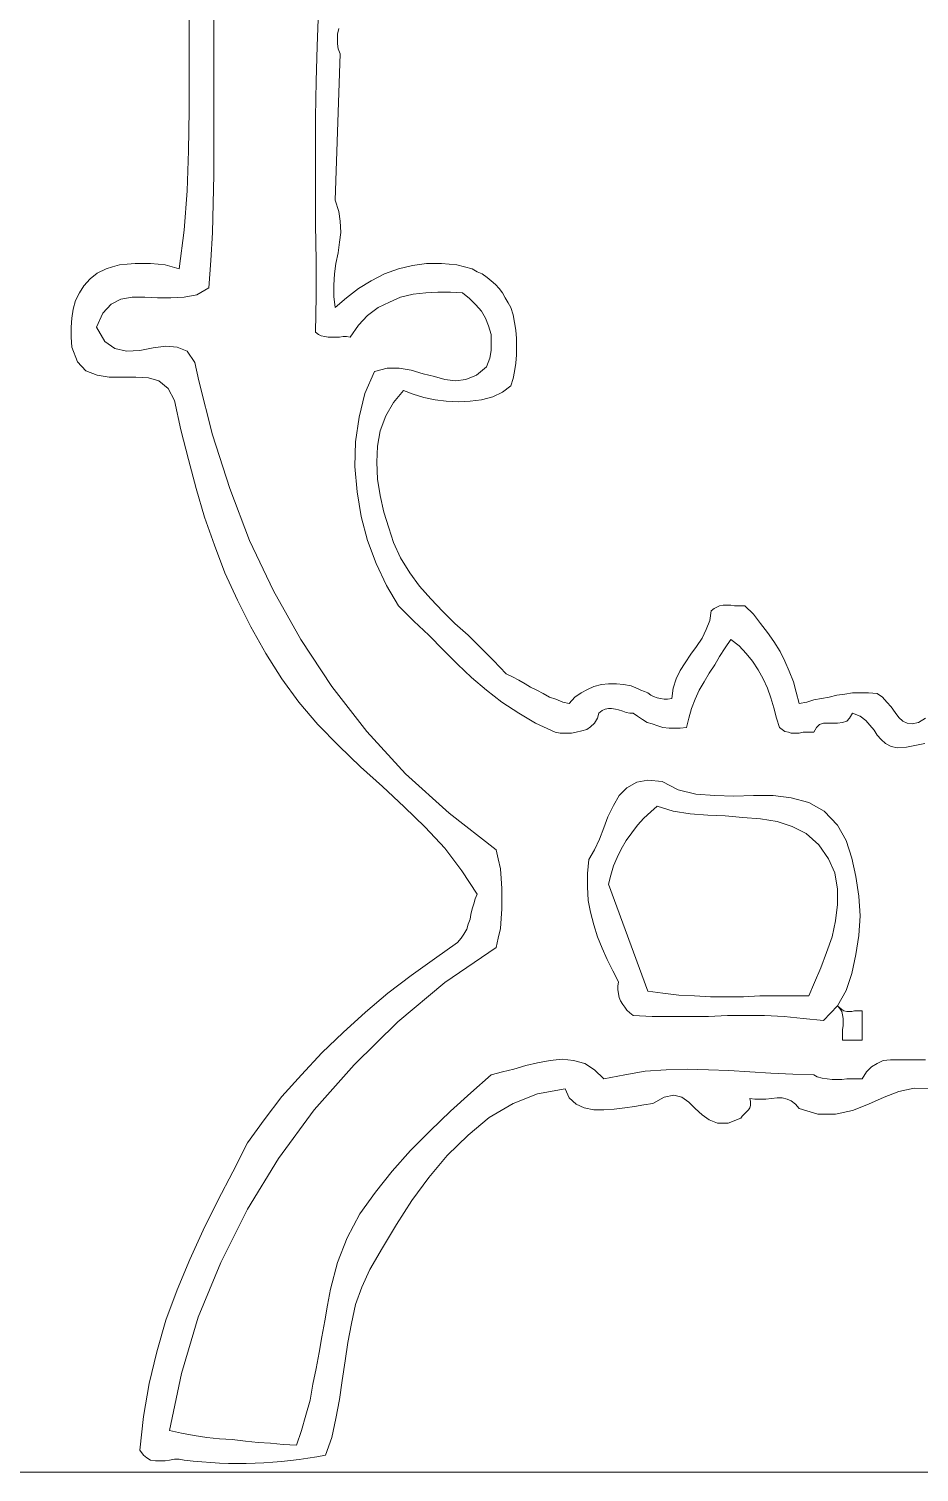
# Model space of a CAD drawing. Header units: millimetres. Extents: x -102 to 1947, y 0 to 1377.
# Drawn here: x 1631 to 1770.6, y 328.5 to 554.6 of the extents above; entities that cross this region are included whole.
import ezdxf

# ---------------------------------------------------------------- set-up
doc = ezdxf.new("R2010")
doc.units = ezdxf.units.MM
doc.layers.add('ceco.net 341', color=7, linetype='Continuous', lineweight=5)

# ---------------------------------------------------------------- blocks, each defined once
blk = doc.blocks.new('A$C00E300AF')
for p, q in [((-388.16, 458.19), (-388.6, 446.95)), ((-388.6, 446.95), (-388.82, 435.93)), ((-388.82, 435.93), (-389.04, 424.69)), ((-389.04, 424.69), (-389.04, 413.46)), ((-389.04, 413.46), (-389.04, 402.22)), ((-389.04, 402.22), (-389.04, 390.98)), ((-389.04, 390.98), (-388.82, 379.74)), ((-388.82, 379.74), (-388.82, 368.5)), ((-388.82, 368.5), (-389.04, 357.26)), ((-369.43, 364.98), (-365.9, 366.74)), ((-365.9, 366.74), (-362.38, 368.28)), ((-362.38, 368.28), (-358.41, 369.16)), ((-358.41, 369.16), (-354.44, 369.6)), ((-354.44, 369.6), (-350.7, 369.82)), ((-350.7, 369.82), (-346.73, 369.82)), ((-346.73, 369.82), (-342.98, 369.6)), ((-342.98, 369.6), (-340.78, 367.84)), ((-340.78, 367.84), (-338.8, 365.86)), ((-375.6, 359.47), (-372.73, 362.55)), ((-372.73, 362.55), (-369.43, 364.98)), ((-338.8, 365.86), (-337.03, 363.87)), ((-337.03, 363.87), (-335.71, 361.67)), ((-378.24, 355.72), (-375.6, 359.47)), ((-335.71, 361.67), (-334.83, 359.25)), ((-334.83, 359.25), (-333.95, 356.6)), ((-389.04, 357.26), (-388.16, 356.6)), ((-388.16, 356.6), (-387.28, 356.16)), ((-387.28, 356.16), (-386.17, 355.94)), ((-386.17, 355.94), (-385.07, 355.72)), ((-385.07, 355.72), (-383.97, 355.72)), ((-383.97, 355.72), (-382.87, 355.72)), ((-382.87, 355.72), (-381.55, 355.72)), ((-381.55, 355.72), (-380.45, 355.94)), ((-380.45, 355.94), (-379.34, 355.94)), ((-379.34, 355.94), (-378.24, 355.72)), ((-333.95, 356.6), (-333.95, 354.18)), ((-333.95, 354.18), (-333.95, 351.53)), ((-334.39, 349.11), (-335.49, 346.46)), ((-333.95, 351.53), (-334.39, 349.11)), ((-370.53, 344.92), (-373.61, 338.09)), ((-366.56, 346.02), (-370.53, 344.92)), ((-362.82, 346.02), (-366.56, 346.02)), ((-359.07, 345.36), (-362.82, 346.02)), ((-355.32, 344.26), (-359.07, 345.36)), ((-351.8, 343.38), (-355.32, 344.26)), ((-338.58, 343.82), (-341.88, 342.5)), ((-335.49, 346.46), (-338.58, 343.82)), ((-348.49, 342.5), (-351.8, 343.38)), ((-345.19, 342.06), (-348.49, 342.5)), ((-341.88, 342.5), (-345.19, 342.06)), ((-373.61, 338.09), (-375.38, 330.6)), ((-375.38, 330.6), (-376.48, 322.89)), ((-376.48, 322.89), (-376.7, 315.17)), ((-376.7, 315.17), (-376.04, 307.24)), ((-376.04, 307.24), (-374.72, 299.53)), ((-374.72, 299.53), (-372.73, 292.04)), ((-372.73, 292.04), (-370.09, 284.76)), ((-370.09, 284.76), (-366.78, 277.93)), ((-366.78, 277.93), (-363.04, 271.54)), ((-363.04, 271.54), (-358.19, 266.69)), ((-358.19, 266.69), (-353.56, 262.29)), ((-353.56, 262.29), (-348.93, 257.66)), ((-262.33, 255.68), (-260.57, 258.32)), ((-260.57, 258.32), (-258.81, 260.96)), ((-258.81, 260.96), (-256.16, 258.98)), ((-256.16, 258.98), (-253.96, 256.56)), ((-348.93, 257.66), (-344.53, 253.25)), ((-263.87, 253.03), (-262.33, 255.68)), ((-253.96, 256.56), (-251.97, 254.13)), ((-251.97, 254.13), (-250.21, 251.49)), ((-344.53, 253.25), (-340.12, 249.06)), ((-340.12, 249.06), (-335.49, 245.1)), ((-267.18, 247.74), (-265.64, 250.39)), ((-265.64, 250.39), (-263.87, 253.03)), ((-250.21, 251.49), (-248.67, 248.62)), ((-335.49, 245.1), (-330.64, 241.35)), ((-270.04, 242.23), (-268.72, 245.1)), ((-268.72, 245.1), (-267.18, 247.74)), ((-248.67, 248.62), (-247.35, 245.76)), ((-247.35, 245.76), (-246.24, 242.67)), ((-330.64, 241.35), (-325.35, 237.83)), ((-271.15, 239.37), (-270.04, 242.23)), ((-246.24, 242.67), (-245.36, 239.59)), ((-325.35, 237.83), (-320.07, 234.74)), ((-301.56, 234.74), (-300.67, 236.28)), ((-300.67, 236.28), (-300.23, 237.83)), ((-300.23, 237.83), (-299.13, 238.71)), ((-299.13, 238.71), (-298.25, 239.15)), ((-298.25, 239.15), (-297.15, 239.37)), ((-297.15, 239.37), (-296.27, 239.37)), ((-296.27, 239.37), (-294.94, 239.15)), ((-294.94, 239.15), (-294.06, 238.93)), ((-294.06, 238.93), (-292.74, 238.49)), ((-292.74, 238.49), (-291.64, 238.05)), ((-291.64, 238.05), (-290.54, 237.83)), ((-290.54, 237.83), (-289.44, 237.83)), ((-289.44, 237.83), (-288.11, 236.94)), ((-288.11, 236.94), (-286.57, 235.84)), ((-286.57, 235.84), (-285.03, 234.96)), ((-272.69, 233.42), (-272.03, 236.28)), ((-272.03, 236.28), (-271.15, 239.37)), ((-245.36, 239.59), (-244.48, 236.28)), ((-244.48, 236.28), (-243.6, 233.42)), ((-223.77, 234.96), (-222.45, 235.4)), ((-222.45, 235.4), (-221.56, 236.28)), ((-221.56, 236.28), (-220.68, 237.83)), ((-220.68, 237.83), (-218.26, 236.94)), ((-218.26, 236.94), (-216.5, 235.62)), ((-216.5, 235.62), (-215.17, 234.08)), ((-320.07, 234.74), (-313.9, 231.88)), ((-313.9, 231.88), (-312.35, 231.66)), ((-312.35, 231.66), (-310.59, 231.66)), ((-310.59, 231.66), (-308.83, 231.66)), ((-308.83, 231.66), (-307.29, 231.88)), ((-307.29, 231.88), (-305.52, 232.32)), ((-305.52, 232.32), (-303.98, 232.76)), ((-303.98, 232.76), (-302.88, 233.64)), ((-302.88, 233.64), (-301.56, 234.74)), ((-285.03, 234.96), (-283.49, 234.52)), ((-283.49, 234.52), (-281.72, 233.86)), ((-281.72, 233.86), (-280.18, 233.42)), ((-280.18, 233.42), (-278.2, 233.2)), ((-278.2, 233.2), (-276.43, 233.2)), ((-276.43, 233.2), (-274.67, 233.2)), ((-274.67, 233.2), (-272.69, 233.42)), ((-243.6, 233.42), (-242.72, 232.76)), ((-242.72, 232.76), (-241.84, 232.1)), ((-241.84, 232.1), (-240.74, 231.88)), ((-240.74, 231.88), (-239.85, 231.66)), ((-239.85, 231.66), (-238.53, 231.66)), ((-238.53, 231.66), (-237.43, 231.66)), ((-237.43, 231.66), (-236.11, 231.88)), ((-236.11, 231.88), (-235.01, 231.88)), ((-235.01, 231.88), (-233.9, 231.88)), ((-233.9, 231.88), (-232.8, 231.88)), ((-232.8, 231.88), (-231.92, 233.42)), ((-231.92, 233.42), (-231.04, 234.3)), ((-231.04, 234.3), (-229.72, 234.74)), ((-229.72, 234.74), (-228.17, 234.74)), ((-228.17, 234.74), (-226.85, 234.74)), ((-226.85, 234.74), (-225.31, 234.74)), ((-225.31, 234.74), (-223.77, 234.96)), ((-215.17, 234.08), (-213.85, 232.54)), ((-213.85, 232.54), (-212.97, 231)), ((-212.97, 231), (-211.65, 229.67)), ((-211.65, 229.67), (-210.33, 228.35)), ((-210.33, 228.35), (-208.56, 227.47)), ((-208.56, 227.47), (-206.58, 227.03)), ((-206.58, 227.03), (-203.71, 227.25)), ((-203.71, 227.25), (-197.99, 228.35)), ((-291.42, 214.47), (-293.84, 212.04)), ((-288.33, 216.23), (-291.42, 214.47)), ((-284.81, 216.89), (-288.33, 216.23)), ((-280.4, 216.45), (-284.81, 216.89)), ((-275.33, 213.81), (-280.4, 216.45)), ((-269.82, 212.48), (-275.33, 213.81)), ((-295.61, 208.96), (-297.37, 205.43)), ((-293.84, 212.04), (-295.61, 208.96)), ((-263.87, 212.04), (-269.82, 212.48)), ((-257.92, 211.82), (-263.87, 212.04)), ((-251.75, 212.04), (-257.92, 211.82)), ((-245.58, 212.04), (-251.75, 212.04)), ((-239.85, 211.38), (-245.58, 212.04)), ((-234.35, 209.84), (-239.85, 211.38)), ((-229.5, 207.2), (-234.35, 209.84)), ((-297.37, 205.43), (-298.69, 201.91)), ((-225.31, 202.79), (-229.5, 207.2)), ((-298.69, 201.91), (-300.01, 198.38)), ((-222.67, 197.94), (-225.31, 202.79)), ((-301.56, 195.08), (-303.32, 191.99)), ((-300.01, 198.38), (-301.56, 195.08)), ((-220.9, 192.43), (-222.67, 197.94)), ((-303.32, 191.99), (-303.76, 187.58)), ((-219.58, 186.7), (-220.9, 192.43)), ((-303.76, 187.58), (-303.76, 183.4)), ((-218.7, 180.53), (-219.58, 186.7)), ((-303.76, 183.4), (-303.54, 179.21)), ((-303.54, 179.21), (-302.88, 175.46)), ((-218.26, 174.36), (-218.7, 180.53)), ((-302.88, 175.46), (-301.78, 171.5)), ((-218.7, 168.19), (-218.26, 174.36)), ((-301.78, 171.5), (-300.67, 167.75)), ((-300.67, 167.75), (-299.13, 164.23)), ((-219.58, 162.24), (-218.7, 168.19)), ((-299.13, 164.23), (-297.59, 160.7)), ((-297.59, 160.7), (-295.83, 157.17)), ((-220.9, 156.29), (-219.58, 162.24)), ((-295.83, 157.17), (-294.06, 153.65)), ((-222.67, 151), (-220.9, 156.29)), ((-294.06, 153.65), (-294.28, 152.33)), ((-294.28, 152.33), (-294.28, 151.22)), ((-294.28, 151.22), (-294.06, 149.9)), ((-294.06, 149.9), (-293.84, 148.8)), ((-225.31, 146.16), (-222.67, 151)), ((-293.84, 148.8), (-293.4, 147.7)), ((-293.4, 147.7), (-292.74, 146.6)), ((-292.74, 146.6), (-292.08, 145.71)), ((-292.08, 145.71), (-291.42, 144.83)), ((-291.42, 144.83), (-290.54, 143.95)), ((-229.72, 141.53), (-225.31, 146.16)), ((-225.31, 146.16), (-224.65, 145.27)), ((-224.65, 145.49), (-225.31, 146.16)), ((-223.99, 145.05), (-224.65, 145.49)), ((-224.65, 145.27), (-223.99, 144.39)), ((-223.33, 144.61), (-223.99, 145.05)), ((-290.54, 143.95), (-289.44, 143.07)), ((-289.44, 143.07), (-283.49, 142.85)), ((-283.49, 142.85), (-277.54, 142.85)), ((-277.54, 142.85), (-271.59, 142.85)), ((-271.59, 142.85), (-265.86, 142.85)), ((-265.86, 142.85), (-259.91, 143.07)), ((-259.91, 143.07), (-254.18, 143.07)), ((-254.18, 143.07), (-248.23, 143.07)), ((-248.23, 143.07), (-242.06, 142.85)), ((-242.06, 142.85), (-236.11, 142.19)), ((-236.11, 142.19), (-229.72, 141.53)), ((-223.99, 144.39), (-223.77, 143.29)), ((-223.77, 143.29), (-223.55, 142.19)), ((-223.55, 142.19), (-223.55, 141.09)), ((-223.55, 141.09), (-223.55, 139.99)), ((-222.45, 144.39), (-223.33, 144.61)), ((-221.78, 144.39), (-222.45, 144.39)), ((-220.9, 144.39), (-221.78, 144.39)), ((-220.02, 144.61), (-220.9, 144.39)), ((-219.14, 144.61), (-220.02, 144.61)), ((-218.26, 144.61), (-219.14, 144.61)), ((-217.6, 144.61), (-218.26, 144.61)), ((-217.6, 135.36), (-217.6, 144.61)), ((-223.55, 139.99), (-223.77, 138.66)), ((-223.77, 138.66), (-223.77, 137.56)), ((-223.77, 137.56), (-223.77, 136.46)), ((-223.77, 136.46), (-223.77, 135.36)), ((-223.77, 135.36), (-217.6, 135.36))]:
    blk.add_line(p, q)
blk.add_arc((-412.81, 139.9), 137.21, 262.7005, 281.2886)
at = {"layer": 'ceco.net 341'}
for p, q in [((-428.7, 452.24), (-428.7, 465.02)), ((-420.99, 459.73), (-420.99, 451.36)), ((-381.77, 452.46), (-382.21, 450.7)), ((-428.7, 439.46), (-428.7, 452.24)), ((-420.99, 451.36), (-420.99, 442.76)), ((-382.21, 450.7), (-382.21, 449.15)), ((-382.21, 449.15), (-382.21, 447.61)), ((-381.33, 444.53), (-382.87, 398.69)), ((-382.21, 447.61), (-381.99, 446.07)), ((-381.99, 446.07), (-381.33, 444.53)), ((-428.7, 426.9), (-428.7, 439.46)), ((-420.99, 442.76), (-420.99, 433.73)), ((-420.99, 433.73), (-420.99, 424.69)), ((-428.93, 414.12), (-428.7, 426.9)), ((-420.99, 424.69), (-420.99, 415.66)), ((-429.37, 401.56), (-428.93, 414.12)), ((-420.99, 415.66), (-420.99, 406.62)), ((-420.99, 406.62), (-421.21, 397.59)), ((-430.25, 389.22), (-429.37, 401.56)), ((-382.87, 398.69), (-381.77, 395.16)), ((-421.21, 397.59), (-421.43, 388.55)), ((-381.77, 395.16), (-381.33, 392.08)), ((-431.79, 377.1), (-430.25, 389.22)), ((-381.33, 392.08), (-381.11, 388.55)), ((-421.43, 388.55), (-421.87, 379.74)), ((-381.55, 385.47), (-381.99, 382.16)), ((-381.11, 388.55), (-381.55, 385.47)), ((-381.99, 382.16), (-382.65, 378.86)), ((-459.78, 374.01), (-457.57, 375.77)), ((-457.57, 375.77), (-454.71, 377.1)), ((-454.71, 377.1), (-452.72, 377.76)), ((-452.72, 377.76), (-450.52, 378.42)), ((-450.52, 378.42), (-448.1, 378.64)), ((-448.1, 378.64), (-445.67, 378.86)), ((-445.67, 378.86), (-443.25, 378.86)), ((-443.25, 378.86), (-440.82, 378.86)), ((-440.82, 378.86), (-438.4, 378.64)), ((-438.4, 378.64), (-436.2, 378.42)), ((-436.2, 378.42), (-433.99, 377.76)), ((-433.99, 377.76), (-431.79, 377.1)), ((-421.87, 379.74), (-422.53, 371.15)), ((-383.09, 375.55), (-383.31, 372.03)), ((-382.65, 378.86), (-383.09, 375.55)), ((-371.63, 373.35), (-367.44, 375.55)), ((-367.44, 375.55), (-363.04, 377.1)), ((-363.04, 377.1), (-358.63, 378.2)), ((-358.63, 378.2), (-354.22, 378.86)), ((-354.22, 378.86), (-349.59, 378.86)), ((-349.59, 378.86), (-344.75, 378.42)), ((-344.75, 378.42), (-339.9, 377.1)), ((-339.9, 377.1), (-338.36, 376.21)), ((-338.36, 376.21), (-336.81, 375.55)), ((-336.81, 375.55), (-335.27, 374.45)), ((-463.08, 369.6), (-461.76, 371.81)), ((-461.76, 371.81), (-459.78, 374.01)), ((-422.53, 371.15), (-426.28, 368.94)), ((-383.31, 372.03), (-383.31, 368.5)), ((-375.6, 370.93), (-371.63, 373.35)), ((-335.27, 374.45), (-333.95, 373.35)), ((-333.95, 373.35), (-332.63, 372.25)), ((-332.63, 372.25), (-331.52, 370.93)), ((-465.06, 364.53), (-464.4, 367.18)), ((-464.4, 367.18), (-463.08, 369.6)), ((-450.08, 367.62), (-453.16, 366.08)), ((-446.55, 368.28), (-450.08, 367.62)), ((-442.59, 368.28), (-446.55, 368.28)), ((-438.62, 368.06), (-442.59, 368.28)), ((-434.43, 368.06), (-438.62, 368.06)), ((-430.25, 368.28), (-434.43, 368.06)), ((-426.28, 368.94), (-430.25, 368.28)), ((-383.31, 368.5), (-382.87, 364.98)), ((-382.87, 364.98), (-379.34, 368.06)), ((-379.34, 368.06), (-375.6, 370.93)), ((-331.52, 370.93), (-330.42, 369.6)), ((-330.42, 369.6), (-329.54, 368.06)), ((-329.54, 368.06), (-328.66, 366.52)), ((-328.66, 366.52), (-327.78, 364.98)), ((-465.51, 361.67), (-465.06, 364.53)), ((-455.81, 363.21), (-457.79, 358.81)), ((-453.16, 366.08), (-455.81, 363.21)), ((-327.78, 364.98), (-327.12, 362.77)), ((-327.12, 362.77), (-326.68, 360.35)), ((-465.73, 358.81), (-465.51, 361.67)), ((-465.73, 355.72), (-465.73, 358.81)), ((-457.79, 358.81), (-455.15, 354.4)), ((-326.68, 360.35), (-326.24, 357.92)), ((-326.24, 357.92), (-326.02, 355.28)), ((-465.51, 352.64), (-465.73, 355.72)), ((-455.15, 354.4), (-452.06, 352.19)), ((-439.94, 352.41), (-435.98, 352.86)), ((-435.98, 352.86), (-432.45, 352.64)), ((-326.02, 355.28), (-326.02, 352.64)), ((-463.74, 348.01), (-465.51, 352.64)), ((-452.06, 352.19), (-448.32, 351.31)), ((-448.32, 351.31), (-444.13, 351.53)), ((-444.13, 351.53), (-439.94, 352.41)), ((-432.45, 352.64), (-429.37, 351.31)), ((-429.37, 351.31), (-426.94, 347.79)), ((-326.02, 350.21), (-326.24, 347.57)), ((-326.02, 352.64), (-326.02, 350.21)), ((-461.1, 345.14), (-463.74, 348.01)), ((-457.57, 343.82), (-461.1, 345.14)), ((-453.83, 343.16), (-457.57, 343.82)), ((-426.94, 347.79), (-425.62, 342.06)), ((-326.68, 344.92), (-327.12, 342.72)), ((-326.24, 347.57), (-326.68, 344.92)), ((-449.64, 343.16), (-453.83, 343.16)), ((-445.45, 343.16), (-449.64, 343.16)), ((-441.49, 342.94), (-445.45, 343.16)), ((-438.18, 342.06), (-441.49, 342.94)), ((-435.32, 339.63), (-438.18, 342.06)), ((-433.33, 335.89), (-435.32, 339.63)), ((-425.62, 342.06), (-421.43, 325.09)), ((-327.78, 340.52), (-330.42, 338.53)), ((-327.12, 342.72), (-327.78, 340.52)), ((-431.35, 326.63), (-433.33, 335.89)), ((-364.58, 335.23), (-367, 331.04)), ((-361.49, 338.97), (-364.58, 335.23)), ((-358.41, 337.87), (-361.49, 338.97)), ((-355.1, 336.77), (-358.41, 337.87)), ((-351.58, 336.11), (-355.1, 336.77)), ((-348.05, 335.67), (-351.58, 336.11)), ((-344.31, 335.45), (-348.05, 335.67)), ((-340.56, 335.67), (-344.31, 335.45)), ((-337.03, 336.11), (-340.56, 335.67)), ((-333.51, 336.99), (-337.03, 336.11)), ((-330.42, 338.53), (-333.51, 336.99)), ((-367, 331.04), (-368.77, 326.41)), ((-428.93, 317.38), (-431.35, 326.63)), ((-368.77, 326.41), (-369.65, 321.56)), ((-421.43, 325.09), (-415.92, 308.34)), ((-369.65, 321.56), (-369.87, 316.5)), ((-426.5, 308.34), (-428.93, 317.38)), ((-369.87, 316.5), (-369.65, 311.21)), ((-423.86, 299.31), (-426.5, 308.34)), ((-415.92, 308.34), (-409.75, 292.04)), ((-369.65, 311.21), (-368.77, 306.14)), ((-368.77, 306.14), (-367.66, 300.85)), ((-420.77, 290.49), (-423.86, 299.31)), ((-367.66, 300.85), (-366.12, 296)), ((-366.12, 296), (-364.58, 291.37)), ((-417.47, 281.9), (-420.77, 290.49)), ((-409.75, 292.04), (-402.26, 276.17)), ((-364.58, 291.37), (-362.38, 286.53)), ((-362.38, 286.53), (-359.51, 281.9)), ((-413.5, 273.3), (-417.47, 281.9)), ((-359.51, 281.9), (-356.43, 277.71)), ((-402.26, 276.17), (-393.67, 260.96)), ((-356.43, 277.71), (-352.9, 273.75)), ((-409.31, 264.93), (-413.5, 273.3)), ((-352.9, 273.75), (-349.15, 269.78)), ((-263.21, 271.1), (-262.33, 271.54)), ((-262.33, 271.54), (-261.23, 271.76)), ((-261.23, 271.76), (-260.13, 271.76)), ((-260.13, 271.76), (-258.81, 271.76)), ((-258.81, 271.76), (-257.7, 271.54)), ((-257.7, 271.54), (-256.38, 271.54)), ((-256.38, 271.54), (-255.28, 271.54)), ((-255.28, 271.54), (-254.4, 271.54)), ((-254.4, 271.54), (-251.75, 268.9)), ((-349.15, 269.78), (-345.41, 266.03)), ((-266.52, 264.05), (-265.42, 266.91)), ((-265.42, 266.91), (-264.98, 270)), ((-264.98, 270), (-264.09, 270.66)), ((-264.09, 270.66), (-263.21, 271.1)), ((-251.75, 268.9), (-249.55, 266.03)), ((-404.69, 256.56), (-409.31, 264.93)), ((-345.41, 266.03), (-341.22, 262.29)), ((-267.84, 261.41), (-266.52, 264.05)), ((-249.55, 266.03), (-247.35, 263.17)), ((-247.35, 263.17), (-245.36, 260.3)), ((-393.67, 260.96), (-383.97, 246.2)), ((-341.22, 262.29), (-337.25, 258.32)), ((-337.25, 258.32), (-333.29, 254.35)), ((-271.37, 256.34), (-269.6, 258.76)), ((-269.6, 258.76), (-267.84, 261.41)), ((-245.36, 260.3), (-243.38, 257.22)), ((-399.62, 248.62), (-404.69, 256.56)), ((-333.29, 254.35), (-329.32, 250.17)), ((-274.67, 251.27), (-273.13, 253.69)), ((-273.13, 253.69), (-271.37, 256.34)), ((-243.38, 257.22), (-241.84, 254.13)), ((-241.84, 254.13), (-240.52, 251.05)), ((-329.32, 250.17), (-327.34, 249.29)), ((-327.34, 249.29), (-325.35, 248.18)), ((-275.99, 248.62), (-274.67, 251.27)), ((-240.52, 251.05), (-239.19, 247.74)), ((-394.33, 241.35), (-399.62, 248.62)), ((-383.97, 246.2), (-372.95, 232.1)), ((-325.35, 248.18), (-323.37, 247.08)), ((-323.37, 247.08), (-321.61, 245.98)), ((-321.61, 245.98), (-319.63, 245.1)), ((-319.63, 245.1), (-317.64, 244)), ((-305.74, 244.22), (-303.76, 245.32)), ((-303.76, 245.32), (-301.78, 246.2)), ((-301.78, 246.2), (-299.35, 246.86)), ((-299.35, 246.86), (-297.15, 247.08)), ((-297.15, 247.08), (-294.72, 247.08)), ((-294.72, 247.08), (-292.52, 246.86)), ((-292.52, 246.86), (-290.1, 246.42)), ((-290.1, 246.42), (-287.89, 245.54)), ((-287.89, 245.54), (-287.01, 245.1)), ((-287.01, 245.1), (-285.91, 244.66)), ((-285.91, 244.66), (-284.81, 244.22)), ((-277.32, 242.45), (-276.88, 245.76)), ((-276.88, 245.76), (-275.99, 248.62)), ((-239.19, 247.74), (-238.31, 244.44)), ((-238.31, 244.44), (-237.43, 240.91)), ((-388.38, 234.3), (-394.33, 241.35)), ((-317.64, 244), (-315.66, 242.89)), ((-315.66, 242.89), (-313.68, 242.23)), ((-313.68, 242.23), (-311.47, 241.35)), ((-311.47, 241.35), (-309.49, 240.91)), ((-309.49, 240.91), (-307.73, 242.89)), ((-307.73, 242.89), (-305.74, 244.22)), ((-284.81, 244.22), (-283.93, 243.56)), ((-283.93, 243.56), (-283.05, 243.11)), ((-283.05, 243.11), (-281.94, 242.67)), ((-281.94, 242.67), (-280.84, 242.45)), ((-280.84, 242.45), (-279.74, 242.23)), ((-279.74, 242.23), (-278.64, 242.23)), ((-278.64, 242.23), (-277.32, 242.45)), ((-237.43, 240.91), (-235.01, 241.35)), ((-235.01, 241.35), (-232.8, 242.01)), ((-232.8, 242.01), (-230.38, 242.45)), ((-230.38, 242.45), (-227.95, 242.89)), ((-227.95, 242.89), (-225.53, 243.56)), ((-225.53, 243.56), (-223.11, 243.78)), ((-223.11, 243.78), (-220.68, 244.22)), ((-220.68, 244.22), (-218.26, 244.22)), ((-218.26, 244.22), (-215.61, 244.22)), ((-215.61, 244.22), (-212.97, 244)), ((-212.97, 244), (-211.21, 242.89)), ((-211.21, 242.89), (-209.88, 241.35)), ((-209.88, 241.35), (-208.56, 239.81)), ((-208.56, 239.81), (-207.24, 238.05)), ((-207.24, 238.05), (-206.14, 236.5)), ((-206.14, 236.5), (-204.82, 235.4)), ((-204.82, 235.4), (-203.49, 234.74)), ((-199.97, 234.96), (-197.76, 236.28)), ((-381.77, 227.69), (-388.38, 234.3)), ((-372.95, 232.1), (-360.83, 218.88)), ((-203.49, 234.74), (-201.95, 234.52)), ((-201.95, 234.52), (-199.97, 234.96)), ((-374.94, 221.08), (-381.77, 227.69)), ((-368.11, 214.91), (-374.94, 221.08)), ((-360.83, 218.88), (-347.17, 206.53)), ((-361.27, 208.52), (-368.11, 214.91)), ((-354.66, 202.13), (-361.27, 208.52)), ((-281.94, 208.74), (-283.93, 206.98)), ((-276.88, 207.2), (-281.94, 208.74)), ((-347.17, 206.53), (-332.41, 195.08)), ((-286.13, 204.99), (-288.11, 202.79)), ((-283.93, 206.98), (-286.13, 204.99)), ((-271.59, 206.31), (-276.88, 207.2)), ((-266.08, 205.87), (-271.59, 206.31)), ((-260.57, 205.65), (-266.08, 205.87)), ((-255.06, 205.21), (-260.57, 205.65)), ((-249.55, 204.77), (-255.06, 205.21)), ((-244.26, 203.89), (-249.55, 204.77)), ((-239.63, 202.35), (-244.26, 203.89)), ((-348.49, 195.52), (-354.66, 202.13)), ((-289.88, 200.36), (-291.64, 197.94)), ((-288.11, 202.79), (-289.88, 200.36)), ((-235.23, 200.14), (-239.63, 202.35)), ((-231.26, 196.62), (-235.23, 200.14)), ((-343.2, 188.47), (-348.49, 195.52)), ((-332.41, 195.08), (-331.75, 192.21)), ((-293.18, 195.3), (-294.5, 192.65)), ((-291.64, 197.94), (-293.18, 195.3)), ((-228.17, 192.21), (-231.26, 196.62)), ((-331.75, 192.21), (-331.08, 189.13)), ((-295.61, 190.01), (-296.49, 187.14)), ((-294.5, 192.65), (-295.61, 190.01)), ((-226.19, 187.8), (-228.17, 192.21)), ((-338.36, 181.19), (-343.2, 188.47)), ((-331.08, 189.13), (-330.86, 186.04)), ((-330.86, 186.04), (-330.64, 182.96)), ((-296.49, 187.14), (-297.15, 184.28)), ((-225.31, 182.74), (-226.19, 187.8)), ((-339.02, 179.65), (-338.36, 181.19)), ((-330.64, 182.96), (-330.64, 179.65)), ((-297.15, 184.28), (-284.81, 150.78)), ((-225.31, 177.89), (-225.31, 182.74)), ((-340.34, 174.8), (-339.9, 176.57)), ((-339.9, 176.57), (-339.46, 178.11)), ((-339.46, 178.11), (-339.02, 179.65)), ((-330.64, 176.57), (-330.86, 173.48)), ((-330.64, 179.65), (-330.64, 176.57)), ((-225.97, 172.82), (-225.31, 177.89)), ((-341.22, 171.72), (-340.56, 173.26)), ((-340.56, 173.26), (-340.34, 174.8)), ((-330.86, 173.48), (-331.08, 170.4)), ((-227.07, 167.75), (-225.97, 172.82)), ((-343.42, 167.31), (-342.54, 168.63)), ((-342.54, 168.63), (-341.66, 170.17)), ((-341.66, 170.17), (-341.22, 171.72)), ((-331.08, 170.4), (-331.75, 167.31)), ((-228.84, 162.9), (-227.07, 167.75)), ((-351.8, 160.92), (-344.53, 165.99)), ((-332.41, 164.45), (-348.49, 153.43)), ((-344.53, 165.99), (-343.42, 167.31)), ((-331.75, 167.31), (-332.41, 164.45)), ((-230.6, 158.06), (-228.84, 162.9)), ((-359.07, 155.63), (-351.8, 160.92)), ((-366.34, 150.12), (-359.07, 155.63)), ((-232.58, 153.43), (-230.6, 158.06)), ((-373.39, 144.17), (-366.34, 150.12)), ((-348.49, 153.43), (-363.26, 141.09)), ((-284.81, 150.78), (-280.18, 150.12)), ((-280.18, 150.12), (-275.11, 149.46)), ((-275.11, 149.46), (-270.26, 149.24)), ((-234.35, 149.24), (-232.58, 153.43)), ((-270.26, 149.24), (-265.2, 149.02)), ((-265.2, 149.02), (-260.13, 149.02)), ((-260.13, 149.02), (-254.84, 149.02)), ((-254.84, 149.02), (-249.77, 149.24)), ((-249.77, 149.24), (-244.7, 149.24)), ((-244.7, 149.24), (-239.41, 149.24)), ((-239.41, 149.24), (-234.35, 149.24)), ((-380.45, 137.78), (-373.39, 144.17)), ((-363.26, 141.09), (-376.92, 127.65)), ((-387.06, 131.39), (-380.45, 137.78)), ((-393.45, 124.56), (-387.06, 131.39)), ((-376.92, 127.65), (-389.48, 113.54)), ((-326.9, 126.32), (-323.15, 127.42)), ((-323.15, 127.42), (-319.4, 128.31)), ((-319.4, 128.31), (-315.44, 128.97)), ((-315.44, 128.97), (-311.69, 129.41)), ((-311.69, 129.41), (-308.17, 128.97)), ((-308.17, 128.97), (-304.64, 128.09)), ((-304.64, 128.09), (-301.56, 126.1)), ((-216.28, 125.44), (-214.73, 126.98)), ((-214.73, 126.98), (-212.97, 128.09)), ((-212.97, 128.09), (-210.99, 128.97)), ((-210.99, 128.97), (-208.78, 129.19)), ((-208.78, 129.19), (-206.58, 129.19)), ((-206.58, 129.19), (-204.38, 129.19)), ((-204.38, 129.19), (-202.17, 129.19)), ((-202.17, 129.19), (-199.97, 129.19)), ((-199.97, 129.19), (-197.76, 129.19)), ((-399.62, 117.73), (-393.45, 124.56)), ((-340.34, 118.83), (-333.95, 124.56)), ((-333.95, 124.56), (-330.42, 125.44)), ((-330.42, 125.44), (-326.9, 126.32)), ((-301.56, 126.1), (-298.69, 123.24)), ((-298.69, 123.24), (-292.08, 124.56)), ((-292.08, 124.56), (-285.69, 125.66)), ((-285.69, 125.66), (-279.08, 126.1)), ((-279.08, 126.1), (-272.47, 126.32)), ((-272.47, 126.32), (-265.86, 126.1)), ((-265.86, 126.1), (-259.47, 125.88)), ((-259.47, 125.88), (-252.86, 125.44)), ((-252.86, 125.44), (-246.24, 125)), ((-246.24, 125), (-239.41, 124.78)), ((-239.41, 124.78), (-232.8, 124.56)), ((-232.8, 124.56), (-231.7, 123.9)), ((-231.7, 123.9), (-230.16, 123.46)), ((-230.16, 123.46), (-228.62, 123.24)), ((-228.62, 123.24), (-227.07, 123.02)), ((-227.07, 123.02), (-225.53, 123.02)), ((-225.53, 123.02), (-223.99, 123.02)), ((-223.99, 123.02), (-222.45, 123.24)), ((-222.45, 123.24), (-220.68, 123.24)), ((-220.68, 123.24), (-219.14, 123.24)), ((-219.14, 123.24), (-217.6, 123.24)), ((-217.6, 123.24), (-216.28, 125.44)), ((-405.13, 110.46), (-399.62, 117.73)), ((-346.73, 113.1), (-340.34, 118.83)), ((-319.4, 118.61), (-327.12, 115.53)), ((-310.81, 120.15), (-319.4, 118.61)), ((-309.49, 117.29), (-310.81, 120.15)), ((-276.65, 118.17), (-279.74, 117.51)), ((-274.23, 117.51), (-276.65, 118.17)), ((-206.14, 119.27), (-210.77, 117.51)), ((-201.29, 120.37), (-206.14, 119.27)), ((-196.66, 120.15), (-201.29, 120.37)), ((-389.48, 113.54), (-400.72, 98.34)), ((-353.12, 106.93), (-346.73, 113.1)), ((-327.12, 115.53), (-334.61, 111.12)), ((-307.29, 115.3), (-309.49, 117.29)), ((-304.86, 114.2), (-307.29, 115.3)), ((-301.78, 113.54), (-304.86, 114.2)), ((-298.69, 113.54), (-301.78, 113.54)), ((-295.39, 113.76), (-298.69, 113.54)), ((-292.08, 114.2), (-295.39, 113.76)), ((-288.99, 114.64), (-292.08, 114.2)), ((-286.13, 115.08), (-288.99, 114.64)), ((-283.27, 115.53), (-286.13, 115.08)), ((-279.74, 117.51), (-283.27, 115.53)), ((-272.03, 115.97), (-274.23, 117.51)), ((-270.04, 113.98), (-272.03, 115.97)), ((-267.84, 112), (-270.04, 113.98)), ((-253.74, 113.1), (-254.4, 112.44)), ((-253.3, 113.54), (-253.74, 113.1)), ((-252.86, 114.2), (-253.3, 113.54)), ((-251.31, 116.85), (-252.86, 117.07)), ((-252.86, 117.07), (-252.64, 116.19)), ((-252.64, 114.86), (-252.86, 114.2)), ((-252.64, 116.19), (-252.64, 115.53)), ((-252.64, 115.53), (-252.64, 114.86)), ((-249.55, 116.85), (-251.31, 116.85)), ((-247.79, 116.85), (-249.55, 116.85)), ((-246.02, 117.07), (-247.79, 116.85)), ((-244.26, 117.29), (-246.02, 117.07)), ((-242.72, 117.29), (-244.26, 117.29)), ((-241.18, 116.85), (-242.72, 117.29)), ((-239.85, 116.41), (-241.18, 116.85)), ((-238.53, 115.3), (-239.85, 116.41)), ((-237.43, 113.98), (-238.53, 115.3)), ((-231.48, 112.22), (-237.43, 113.98)), ((-220.68, 113.32), (-225.97, 112.22)), ((-215.61, 115.3), (-220.68, 113.32)), ((-210.77, 117.51), (-215.61, 115.3)), ((-410.41, 103.18), (-405.13, 110.46)), ((-334.61, 111.12), (-341.22, 105.61)), ((-265.64, 110.46), (-267.84, 112)), ((-262.99, 109.35), (-265.64, 110.46)), ((-259.69, 109.35), (-262.99, 109.35)), ((-255.72, 110.9), (-259.69, 109.35)), ((-255.28, 111.56), (-255.72, 110.9)), ((-254.84, 112), (-255.28, 111.56)), ((-254.4, 112.44), (-254.84, 112)), ((-225.97, 112.22), (-231.48, 112.22)), ((-359.29, 100.76), (-353.12, 106.93)), ((-341.22, 105.61), (-347.83, 99.22)), ((-415.04, 94.15), (-410.41, 103.18)), ((-365.02, 94.37), (-359.29, 100.76)), ((-400.72, 98.34), (-410.41, 82.47)), ((-347.83, 99.22), (-353.56, 92.39)), ((-419.67, 85.12), (-415.04, 94.15)), ((-370.31, 87.76), (-365.02, 94.37)), ((-353.56, 92.39), (-358.85, 85.12)), ((-375.16, 80.93), (-370.31, 87.76)), ((-424.3, 75.86), (-419.67, 85.12)), ((-410.41, 82.47), (-418.79, 65.72)), ((-358.85, 85.12), (-363.7, 77.62)), ((-379.12, 73.44), (-375.16, 80.93)), ((-363.7, 77.62), (-368.11, 70.35)), ((-428.48, 66.6), (-424.3, 75.86)), ((-382.21, 65.72), (-379.12, 73.44)), ((-368.11, 70.35), (-372.07, 63.52)), ((-432.45, 57.13), (-428.48, 66.6)), ((-418.79, 65.72), (-425.84, 48.53)), ((-384.41, 57.35), (-382.21, 65.72)), ((-372.07, 63.52), (-374.5, 58.01)), ((-435.98, 47.65), (-432.45, 57.13)), ((-385.29, 52.28), (-384.41, 57.35)), ((-374.5, 58.01), (-376.48, 52.5)), ((-386.17, 47.43), (-385.29, 52.28)), ((-376.48, 52.5), (-377.8, 46.55)), ((-438.84, 37.74), (-435.98, 47.65)), ((-425.84, 48.53), (-431.13, 30.91)), ((-387.06, 42.36), (-386.17, 47.43)), ((-377.8, 46.55), (-378.9, 40.6)), ((-387.94, 37.52), (-387.06, 42.36)), ((-441.27, 27.82), (-438.84, 37.74)), ((-388.82, 32.45), (-387.94, 37.52)), ((-378.9, 40.6), (-379.78, 34.87)), ((-389.92, 27.6), (-388.82, 32.45)), ((-379.78, 34.87), (-380.67, 28.7)), ((-443.03, 17.46), (-441.27, 27.82)), ((-431.13, 30.91), (-434.87, 13.06)), ((-390.8, 22.53), (-389.92, 27.6)), ((-380.67, 28.7), (-381.55, 22.75)), ((-381.55, 22.75), (-382.65, 16.8)), ((-392.12, 17.9), (-390.8, 22.53)), ((-444.13, 6.89), (-443.03, 17.46)), ((-393.45, 13.06), (-392.12, 17.9)), ((-382.65, 16.8), (-383.97, 10.85)), ((-434.87, 13.06), (-431.13, 12.18)), ((-431.13, 12.18), (-427.16, 11.51)), ((-427.16, 11.51), (-423.2, 10.85)), ((-423.2, 10.85), (-419.23, 10.41)), ((-419.23, 10.41), (-415.26, 10.19)), ((-415.26, 10.19), (-411.08, 9.75)), ((-411.08, 9.75), (-407.11, 9.31)), ((-407.11, 9.31), (-403.14, 9.09)), ((-403.14, 9.09), (-399.18, 8.65)), ((-394.99, 8.43), (-393.45, 13.06)), ((-383.97, 10.85), (-385.95, 5.34)), ((-443.03, 5.34), (-444.13, 6.89)), ((-441.93, 4.46), (-443.03, 5.34)), ((-399.18, 8.65), (-394.99, 8.43)), ((-440.82, 3.8), (-441.93, 4.46)), ((-439.28, 3.58), (-440.82, 3.8)), ((-437.74, 3.58), (-439.28, 3.58)), ((-436.2, 3.58), (-437.74, 3.58)), ((-434.87, 3.8), (-436.2, 3.58)), ((-433.33, 4.02), (-434.87, 3.8)), ((-431.79, 4.02), (-433.33, 4.02)), ((-430.25, 3.8), (-431.79, 4.02))]:
    blk.add_line(p, q, dxfattribs=at)
blk = doc.blocks.new('w341a')
at = {"layer": 'ceco.net 341', "lineweight": 5}
blk.add_line((-25.62, 328.47), (1870.52, 328.47), dxfattribs=at)
at = {"layer": 'ceco.net 341', "xscale": 0.5, "yscale": 0.5, "zscale": 0.5}
blk.add_blockref('A$C00E300AF', (1870.52, 328.47), dxfattribs=at)

msp = doc.modelspace()

# ---------------------------------------------------------------- block references
msp.add_blockref('w341a', (0, 0))

doc.saveas('drawing.dxf')
